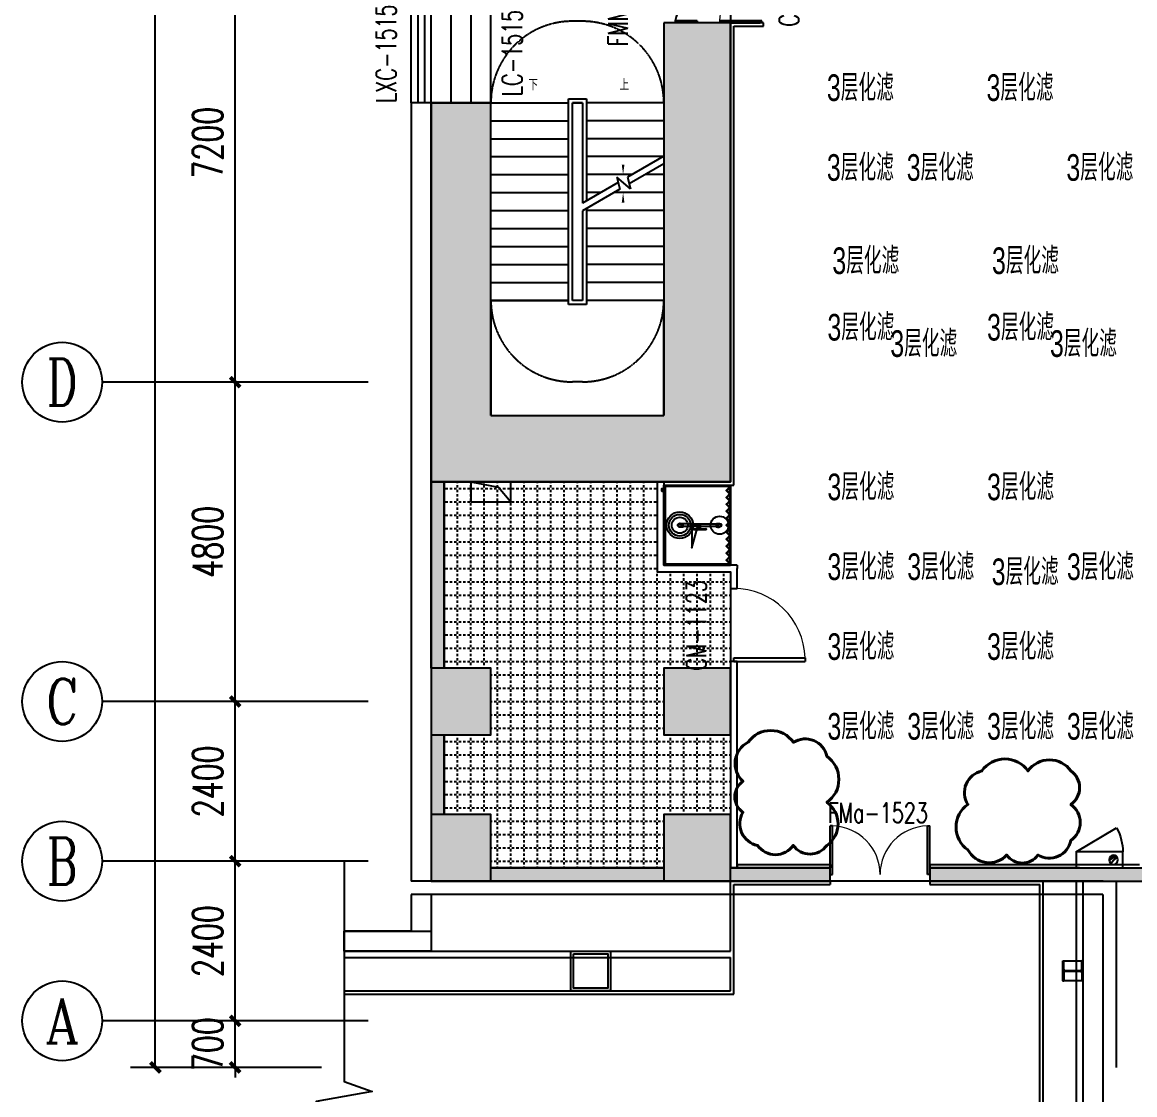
# Model space of a CAD drawing. Header units: millimetres. Extents: x -8492 to 79556, y -19137 to 79219.
# Drawn here: x -6544 to 10179, y -3511 to 12610 of the extents above; entities that cross this region are included whole.
import ezdxf
from ezdxf.enums import TextEntityAlignment as Align

# ---------------------------------------------------------------- set-up
doc = ezdxf.new("R2010")
doc.units = ezdxf.units.MM
doc.header["$LTSCALE"] = 10
doc.header["$MEASUREMENT"] = 0
doc.linetypes.add('F3建筑平面图.优秀版$0$X01A-L0300$0$DASH', pattern=[0.35, 0.25, -0.1])
doc.linetypes.add('F3建筑平面图.优秀版$0$X01A-L0300$0$X1AA-L3000$0$DASH', pattern=[0.35, 0.25, -0.1])
for name, color, linetype in [('F3建筑平面图.优秀版$0$AXIS_TEXT', 8, 'Continuous'), ('F3建筑平面图.优秀版$0$PUB_HATCH', 8, 'Continuous'), ('F3建筑平面图.优秀版$0$X01A-L0300$0$A-Trench', 8, 'Continuous'), ('F3建筑平面图.优秀版$0$X01A-L0300$0$A-WALL-3（out）', 8, 'Continuous'), ('F3建筑平面图.优秀版$0$X01A-L0300$0$A-WALL-8', 8, 'Continuous'), ('F3建筑平面图.优秀版$0$X01A-L0300$0$AXIS', 8, 'Continuous'), ('F3建筑平面图.优秀版$0$X01A-L0300$0$AXIS_TEXT', 8, 'Continuous'), ('F3建筑平面图.优秀版$0$X01A-L0300$0$COLU', 8, 'Continuous'), ('F3建筑平面图.优秀版$0$X01A-L0300$0$COLUMN', 8, 'Continuous'), ('F3建筑平面图.优秀版$0$X01A-L0300$0$DIM_SYMB', 8, 'Continuous'), ('F3建筑平面图.优秀版$0$X01A-L0300$0$DOOR_FIRE', 8, 'Continuous'), ('F3建筑平面图.优秀版$0$X01A-L0300$0$DOOR_FIRE_TEXT', 8, 'Continuous'), ('F3建筑平面图.优秀版$0$X01A-L0300$0$Emergency Eye-washer', 8, 'Continuous'), ('F3建筑平面图.优秀版$0$X01A-L0300$0$GROUND', 8, 'Continuous'), ('F3建筑平面图.优秀版$0$X01A-L0300$0$PUB_HATCH', 8, 'Continuous'), ('F3建筑平面图.优秀版$0$X01A-L0300$0$STAIR', 8, 'Continuous'), ('F3建筑平面图.优秀版$0$X01A-L0300$0$STXT_XG_THIN', 8, 'Continuous'), ('F3建筑平面图.优秀版$0$X01A-L0300$0$W-板洞', 8, 'Continuous'), ('F3建筑平面图.优秀版$0$X01A-L0300$0$W_FH_HYDRANT', 8, 'Continuous'), ('F3建筑平面图.优秀版$0$X01A-L0300$0$WALL', 8, 'Continuous'), ('F3建筑平面图.优秀版$0$X01A-L0300$0$X1AA-L1000$0$DIM_SYMB', 8, 'Continuous'), ('F3建筑平面图.优秀版$0$X01A-L0300$0$X1AA-L1000$0$PUB_TEXT', 8, 'Continuous'), ('F3建筑平面图.优秀版$0$X01A-L0300$0$X1AA-L1000$0$STAIR', 8, 'Continuous'), ('F3建筑平面图.优秀版$0$X01A-L0300$0$X1AA-L2000$0$WINDOW', 8, 'Continuous'), ('F3建筑平面图.优秀版$0$X01A-L0300$0$X1AA-L2000$0$WINDOW_TEXT', 8, 'Continuous'), ('F3建筑平面图.优秀版$0$X01A-L0300$0$X1AA-L3000$0$a-wall-4', 8, 'Continuous'), ('F3建筑平面图.优秀版$0$X01A-L0300$0$X1AA-L3000$0$A-格栅板', 8, 'Continuous'), ('F3建筑平面图.优秀版$0$X01A-L0300$0$X1AA-L3000$0$WINDOW', 8, 'Continuous'), ('F3建筑平面图.优秀版$0$X01A-L0300$0$X1AA-L3000$0$WINDOW_TEXT', 8, 'Continuous'), ('F3建筑平面图.优秀版$0$X01A-L0300$0$水-设备-消火栓', 8, 'Continuous')]:
    doc.layers.add(name, color=color, linetype=linetype)
doc.layers.add('F3建筑平面图.优秀版$0$MF-Check_20240425', color=8, linetype='Continuous', lineweight=40)
doc.styles.add('F3建筑平面图.优秀版$0$COMPLEX', font='COMPLEX')
doc.styles.add('F3建筑平面图.优秀版$0$X01A-L0300$0$_TCH_AXIS', font='COMPLEX', dxfattribs={"bigfont": 'GBCBIG'})
doc.styles.add('F3建筑平面图.优秀版$0$X01A-L0300$0$_TCH_DIM_T3', font='SIMPLEX', dxfattribs={"width": 0.705882, "bigfont": 'GBCBIG'})
doc.styles.add('F3建筑平面图.优秀版$0$X01A-L0300$0$_TCH_WINDOW', font='SIMPLEX', dxfattribs={"height": 3.5, "bigfont": 'GBCBIG'})
doc.styles.add('F3建筑平面图.优秀版$0$X01A-L0300$0$X1AA-L1000$0$_TCH_DIM', font='SIMPLEX', dxfattribs={"bigfont": 'GBCBIG'})
doc.styles.add('F3建筑平面图.优秀版$0$X01A-L0300$0$X1AA-L2000$0$_TCH_WINDOW', font='SIMPLEX', dxfattribs={"height": 3.5, "bigfont": 'GBCBIG'})
doc.styles.add('F3建筑平面图.优秀版$0$X01A-L0300$0$X1AA-L3000$0$_TCH_WINDOW', font='SIMPLEX', dxfattribs={"height": 3.5, "bigfont": 'GBCBIG'})
doc.styles.add('HC_INT', font='HC_HZ.shx', dxfattribs={"width": 0.7, "bigfont": 'HC_TXT.SHX'})
doc.dimstyles.new('F3建筑平面图.优秀版$0$X01A-L0300$0$_TCH_ARCH&&150', dxfattribs={"dimtxt": 446.25, "dimasz": 150, "dimexe": 375, "dimexo": 450, "dimgap": 189.375, "dimtad": 1, "dimdec": 0, "dimzin": 0, "dimdsep": 46, "dimtxsty": 'F3建筑平面图.优秀版$0$X01A-L0300$0$_TCH_DIM_T3', "dimblk": 'F3建筑平面图.优秀版$0$X01A-L0300$0$_ArchTick', "dimcen": 0.09, "dimclrt": 7, "dimazin": 2, "dimtfac": 1, "dimtdec": 0, "dimtix": 1, "dimtmove": 2, "dimatfit": 3, "dimfxl": 1, "dimtolj": 1, "dimtzin": 0, "dimarcsym": 0})

# ---------------------------------------------------------------- blocks, each defined once
blk = doc.blocks.new('F3建筑平面图.优秀版$0$X01A-L0300$0$XF1L10-PP-IW-PIP-LK$0$shower room')
for p, q in [((230, 590), (-760, 590)), ((-754, 467), (-702, 519)), ((-754, 362), (-702, 414)), ((-754, 257), (-702, 310)), ((-754, 153), (-702, 205)), ((-754, 48), (-702, 100)), ((-566, 27), (-593, 27)), ((-396, 62), (-395, 63)), ((-394, 63), (-395, 63)), ((-209, 63), (-394, 63)), ((-394, 55), (-393, 55)), ((-394, 55), (-394, 55)), ((-209, 55), (-394, 55)), ((-302, 55), (-302, 63)), ((-210, 63), (-209, 63)), ((-210, 56), (-210, 56)), ((-209, 63), (-209, 63)), ((-209, 55), (-209, 55)), ((-207, 63), (-208, 63)), ((-207, 56), (-208, 55)), ((-207, 63), (-207, 62)), ((-206, 62), (-207, 62)), ((-206, 57), (-207, 56)), ((-207, 56), (-207, 56)), ((-161, 19), (-44, 19)), ((-32, -27), (-32, 27)), ((-754, -57), (-702, -4)), ((-754, -161), (-702, -109)), ((-566, -27), (-593, -27)), ((-754, -266), (-702, -214)), ((-754, -371), (-702, -318)), ((-754, -475), (-702, -423)), ((-754, -580), (-702, -528)), ((220, -510), (240, -510)), ((240, -550), (220, -550)), ((270, -514), (224, -514)), ((224, -546), (270, -546))]:
    blk.add_line(p, q)
at = {"flags": 128}
blk.add_lwpolyline([(240, -600), (-760, -600), (-760, 600), (240, 600)], close=True, dxfattribs=at)
for points in [[(-760, -590), (230, -590), (230, 590)], [(-702, 527), (-702, 527), (-758, 471), (-754, 467)], [(-754, 571), (-702, 519), (-697, 523), (-754, 580), (-754, 580)], [(220, -580), (220, 580), (-750, 580), (-750, -580), (220, -580)], [(-702, 423), (-702, 423), (-758, 366), (-754, 362)], [(-754, 467), (-702, 414), (-697, 418), (-754, 475), (-754, 475)], [(-754, 362), (-702, 310), (-697, 314), (-754, 370), (-754, 370)], [(-182, 341), (-182, 341), (-275, 0), (-275, 0)], [(-182, 0), (-182, 341), (-182, 341)], [(-702, 318), (-702, 318), (-758, 261), (-754, 257)], [(-702, 213), (-702, 213), (-758, 157), (-754, 153)], [(-754, 257), (-702, 205), (-697, 209), (-754, 266), (-754, 266)], [(-702, 109), (-702, 109), (-758, 52), (-754, 48)], [(-754, 153), (-702, 100), (-697, 104), (-754, 161), (-754, 161)], [(-754, 48), (-702, -4), (-697, 0), (-754, 56), (-754, 56)], [(-702, 4), (-702, 4), (-754, -48)], [(-396, 62), (-396, 62), (-397, 60)], [(-396, 56), (-396, 57), (-397, 58), (-397, 59), (-397, 60)], [(-393, 55), (-394, 55), (-394, 55), (-395, 56), (-395, 56), (-395, 57), (-396, 57), (-396, 58), (-396, 59), (-396, 59), (-396, 60), (-396, 61), (-395, 62), (-395, 62), (-395, 62), (-395, 63), (-394, 63)], [(-396, 56), (-395, 56), (-394, 55)], [(-394, 63), (-393, 63), (-393, 63), (-393, 63), (-393, 63), (-393, 63), (-393, 63), (-392, 62), (-392, 60), (-392, 60), (-392, 59), (-392, 59), (-392, 57), (-392, 56), (-393, 56), (-393, 55), (-393, 55), (-393, 55), (-393, 55)], [(-384, 60), (-384, 59), (-384, 59), (-384, 58), (-384, 57), (-384, 56), (-384, 56), (-385, 56), (-385, 55), (-385, 55), (-385, 55), (-386, 55), (-386, 55), (-386, 55), (-387, 56), (-387, 56), (-387, 57), (-388, 57), (-388, 58), (-388, 59), (-388, 59), (-388, 60), (-388, 61), (-387, 62), (-387, 62), (-387, 62), (-387, 63), (-386, 63), (-386, 63), (-385, 63), (-385, 63), (-385, 63), (-385, 63), (-385, 63), (-384, 62), (-384, 62), (-384, 60)], [(-275, 0), (-275, 0), (-182, 0), (-182, 0)], [(-207, 58), (-207, 57), (-208, 57), (-208, 56), (-208, 56), (-209, 55), (-210, 55), (-211, 55), (-211, 55), (-212, 55), (-212, 55), (-213, 56), (-213, 56), (-213, 56), (-214, 57), (-215, 58), (-215, 59), (-215, 59), (-215, 60), (-214, 62), (-213, 62), (-213, 63), (-213, 63), (-212, 63), (-212, 63), (-211, 63), (-210, 63), (-210, 63), (-209, 63), (-208, 62), (-208, 62), (-208, 62), (-207, 61), (-207, 60), (-207, 59), (-207, 59), (-207, 58)], [(-215, 58), (-215, 59), (-215, 59), (-215, 60), (-215, 61), (-214, 62), (-214, 62), (-214, 62), (-214, 63), (-213, 63), (-212, 63), (-212, 63), (-212, 63), (-212, 63), (-211, 63), (-211, 62), (-211, 60), (-211, 60), (-211, 59), (-211, 59), (-211, 57), (-211, 56), (-212, 56), (-212, 55), (-212, 55), (-212, 55), (-213, 55), (-213, 55), (-214, 56), (-214, 56), (-214, 57), (-214, 57), (-215, 58)], [(-210, 57), (-210, 59), (-210, 57), (-210, 59), (-210, 60), (-210, 62), (-210, 62), (-210, 63)], [(-210, 63), (-210, 63), (-210, 63)], [(-210, 57), (-210, 56), (-210, 56)], [(-210, 56), (-210, 55), (-209, 55)], [(-209, 63), (-209, 63), (-208, 63)], [(-209, 55), (-209, 55), (-208, 55)], [(-206, 62), (-206, 60), (-205, 59)], [(-206, 57), (-206, 58), (-205, 59)], [(-758, -52), (-702, -109), (-697, -105), (-754, -48), (-758, -52)], [(-758, -157), (-702, -214), (-697, -209), (-754, -153), (-758, -157)], [(-702, -101), (-702, -101), (-754, -153)], [(-161, -19), (-161, -19), (-44, -19), (-44, -19)], [(-702, -205), (-702, -205), (-758, -262), (-754, -266)], [(-754, -266), (-702, -318), (-697, -314), (-754, -258), (-754, -258)], [(-702, -310), (-702, -310), (-754, -362)], [(-758, -366), (-702, -423), (-697, -419), (-754, -362), (-758, -366)], [(-758, -471), (-702, -528), (-697, -523), (-754, -467), (-758, -471)], [(-702, -415), (-702, -415), (-754, -467)], [(-702, -519), (-702, -519), (-758, -576), (-754, -580)], [(-246, -600), (-246, -597), (-245, -597), (-241, -597), (-236, -597), (-230, -597), (-224, -597), (-219, -597), (-215, -597), (-214, -597), (-214, -600)], [(224, -514), (224, -515), (224, -519), (224, -524), (224, -530), (224, -536), (224, -541), (224, -545), (224, -546)], [(240, -510), (270, -510), (270, -512), (270, -516), (270, -522), (270, -530), (270, -538), (270, -544), (270, -548), (270, -550), (240, -550)]]:
    blk.add_lwpolyline(points, dxfattribs=at)
for points in [[(-554, -27), (-566, -27), (-566, 27), (-554, 27)], [(-243, -19), (-554, -19), (-554, 19), (-243, 19)], [(-297, 0), (-306, 0), (-306, 59), (-297, 59)], [(-161, -21), (-243, -21), (-243, 21), (-161, 21)]]:
    blk.add_lwpolyline(points, close=True)
blk.add_lwpolyline([(-13, -27), (-44, -27), (-44, 27), (-14, 27)])
for centre, radius in [((0, 0), 200), ((-598, 0), 136), ((-598, 0), 27.4), ((-598, 0), 26), ((-598, 0), 23.5), ((-598, 0), 18.5), ((-302, 59), 4.14), ((0, 0), 163), ((0, 0), 120), ((0, 0), 30), ((0, 0), 27), ((0, 0), 25.5), ((0, 0), 23), ((0, 0), 18.5)]:
    blk.add_circle(centre, radius)
blk = doc.blocks.new('F3建筑平面图.优秀版$0$X01A-L0300$0$A$C1ad6b742')
at = {"layer": 'F3建筑平面图.优秀版$0$X01A-L0300$0$Emergency Eye-washer', "rotation": 180}
blk.add_blockref('F3建筑平面图.优秀版$0$X01A-L0300$0$XF1L10-PP-IW-PIP-LK$0$shower room', (3340, -63950), dxfattribs=at)
blk = doc.blocks.new('F3建筑平面图.优秀版$0$X01A-L0300$0$FIRELIB$SYSLIB$00000008')
at = {"layer": 'F3建筑平面图.优秀版$0$X01A-L0300$0$W_FH_HYDRANT'}
h = blk.add_hatch(color=256, dxfattribs=at)
edge = h.paths.add_edge_path()
edge.add_ellipse((0.486, 0.5), major_axis=(0, -0.286), ratio=0.333333, start_angle=40.3112, end_angle=220.3112, ccw=False)
edge.add_line((0.547, 0.282), (0.424, 0.718))
at = {"layer": 'F3建筑平面图.优秀版$0$X01A-L0300$0$W_FH_HYDRANT', "linetype": 'Continuous'}
blk.add_line((1.286, 1), (0.42, 2.5), dxfattribs=at)
at = {"layer": 'F3建筑平面图.优秀版$0$X01A-L0300$0$W_FH_HYDRANT'}
blk.add_line((0.547, 0.282), (0.424, 0.718), dxfattribs=at)
at = {"layer": 'F3建筑平面图.优秀版$0$X01A-L0300$0$W_FH_HYDRANT', "linetype": 'Continuous'}
blk.add_lwpolyline([(0.286, 1), (1.286, 1), (1.286, 0), (0.286, 0)], close=True, dxfattribs=at)
blk.add_arc((8.623, 1.011), 8.337, 169.7141, 180.0781, dxfattribs=at)
at = {"layer": 'F3建筑平面图.优秀版$0$X01A-L0300$0$W_FH_HYDRANT'}
blk.add_ellipse((0.486, 0.5), major_axis=(0, 0.286), ratio=0.333333, dxfattribs=at)
blk = doc.blocks.new('F3建筑平面图.优秀版$0$X01A-L0300$0$X1AA-L3000$0$$DorLib2D$00000002')
for p, q in [((-0.5, 0), (-0.5, 0.4875)), ((-0.475, 0.4875), (-0.5, 0.4875)), ((-0.475, 0), (-0.475, 0.4875)), ((0.475, 0), (0.475, 0.4875)), ((0.475, 0.4875), (0.5, 0.4875)), ((0.5, 0), (0.5, 0.4875)), ((-0.5, 0), (-0.475, 0)), ((0.5, 0), (0.475, 0))]:
    blk.add_line(p, q)
at = {"lineweight": 13}
for centre, start, end in [((-0.4875, 0), 0, 88.53072), ((0.4875, 0), 91.46928, 180)]:
    blk.add_arc(centre, 0.4875, start, end, dxfattribs=at)
blk = doc.blocks.new('F3建筑平面图.优秀版$0$X01A-L0300$0$X1AA-L2000$0$$WINLIB2D$00000001')
at = {"color": 0}
for points in [[(-0.5, 0.5), (-0.5, -0.5)], [(-0.5, 0.5), (0.5, 0.5)], [(0.5, -0.5), (0.5, 0.5)], [(0.5, 0.167), (-0.5, 0.167)], [(0.5, -0.167), (-0.5, -0.167)], [(-0.5, -0.5), (0.5, -0.5)]]:
    blk.add_lwpolyline(points, dxfattribs=at)
blk = doc.blocks.new('F3建筑平面图.优秀版$0$_FZH')
blk.add_lwpolyline([(-0.5, -0.5), (0.5, -0.5), (0.5, 0.5), (-0.5, 0.5)], close=True)
at = {"layer": 'F3建筑平面图.优秀版$0$PUB_HATCH'}
blk.add_solid([(-0.5, -0.5), (0.5, -0.5), (-0.5, 0.5), (0.5, 0.5)], dxfattribs=at)
blk = doc.blocks.new('F3建筑平面图.优秀版$0$X01A-L0300$0$_ArchTick')
at = {"color": 0, "linetype": 'ByBlock', "const_width": 0.4}
blk.add_lwpolyline([(-0.5, -0.5), (0.5, 0.5)], dxfattribs=at)
blk = doc.blocks.new('*D189')
at = {"layer": 'F3建筑平面图.优秀版$0$X01A-L0300$0$AXIS', "color": 0, "lineweight": -2, "transparency": 16777216}
for p, q in [((-3344, -2400), (-3344, -2250)), ((-2044, -2400), (-3719, -2400)), ((-3344, -3100), (-3344, -2400)), ((-2044, -3100), (-3719, -3100)), ((-3344, -3100), (-3344, -3250))]:
    blk.add_line(p, q, dxfattribs=at)
at = {"layer": 'F3建筑平面图.优秀版$0$X01A-L0300$0$AXIS', "color": 0, "lineweight": -2, "transparency": 16777216, "xscale": 150, "yscale": 150, "zscale": 150}
for p, rotation in [((-3344, -2400), 270), ((-3344, -3100), 90)]:
    blk.add_blockref('F3建筑平面图.优秀版$0$X01A-L0300$0$_ArchTick', p, dxfattribs=dict(at, rotation=rotation))
at = {"layer": 'F3建筑平面图.优秀版$0$X01A-L0300$0$AXIS', "color": 7, "transparency": 16777216, "insert": (-3757, -2750), "char_height": 446.2, "attachment_point": 5, "rotation": 90, "style": 'F3建筑平面图.优秀版$0$X01A-L0300$0$_TCH_DIM_T3'}
blk.add_mtext('\\A1;700', dxfattribs=at)
blk = doc.blocks.new('*D190')
at = {"layer": 'F3建筑平面图.优秀版$0$X01A-L0300$0$AXIS', "color": 0, "lineweight": -2, "transparency": 16777216}
for p, q in [((-2044, 0), (-3719, 0)), ((-3344, -2400), (-3344, 0)), ((-2044, -2400), (-3719, -2400))]:
    blk.add_line(p, q, dxfattribs=at)
at = {"layer": 'F3建筑平面图.优秀版$0$X01A-L0300$0$AXIS', "color": 0, "lineweight": -2, "transparency": 16777216, "xscale": 150, "yscale": 150, "zscale": 150}
for p, rotation in [((-3344, 0), 90), ((-3344, -2400), 270)]:
    blk.add_blockref('F3建筑平面图.优秀版$0$X01A-L0300$0$_ArchTick', p, dxfattribs=dict(at, rotation=rotation))
at = {"layer": 'F3建筑平面图.优秀版$0$X01A-L0300$0$AXIS', "color": 7, "transparency": 16777216, "insert": (-3757, -1200), "char_height": 446.2, "attachment_point": 5, "rotation": 90, "style": 'F3建筑平面图.优秀版$0$X01A-L0300$0$_TCH_DIM_T3'}
blk.add_mtext('\\A1;2400', dxfattribs=at)
blk = doc.blocks.new('*D191')
at = {"layer": 'F3建筑平面图.优秀版$0$X01A-L0300$0$AXIS', "color": 0, "lineweight": -2, "transparency": 16777216}
for p, q in [((-2044, 2400), (-3719, 2400)), ((-3344, 0), (-3344, 2400)), ((-2044, 0), (-3719, 0))]:
    blk.add_line(p, q, dxfattribs=at)
at = {"layer": 'F3建筑平面图.优秀版$0$X01A-L0300$0$AXIS', "color": 0, "lineweight": -2, "transparency": 16777216, "xscale": 150, "yscale": 150, "zscale": 150}
for p, rotation in [((-3344, 2400), 90), ((-3344, 0), 270)]:
    blk.add_blockref('F3建筑平面图.优秀版$0$X01A-L0300$0$_ArchTick', p, dxfattribs=dict(at, rotation=rotation))
at = {"layer": 'F3建筑平面图.优秀版$0$X01A-L0300$0$AXIS', "color": 7, "transparency": 16777216, "insert": (-3757, 1200), "char_height": 446.2, "attachment_point": 5, "rotation": 90, "style": 'F3建筑平面图.优秀版$0$X01A-L0300$0$_TCH_DIM_T3'}
blk.add_mtext('\\A1;2400', dxfattribs=at)
blk = doc.blocks.new('*D192')
at = {"layer": 'F3建筑平面图.优秀版$0$X01A-L0300$0$AXIS', "color": 0, "lineweight": -2, "transparency": 16777216}
for p, q in [((-2044, 7200), (-3719, 7200)), ((-3344, 2400), (-3344, 7200)), ((-2044, 2400), (-3719, 2400))]:
    blk.add_line(p, q, dxfattribs=at)
at = {"layer": 'F3建筑平面图.优秀版$0$X01A-L0300$0$AXIS', "color": 0, "lineweight": -2, "transparency": 16777216, "xscale": 150, "yscale": 150, "zscale": 150}
for p, rotation in [((-3344, 7200), 90), ((-3344, 2400), 270)]:
    blk.add_blockref('F3建筑平面图.优秀版$0$X01A-L0300$0$_ArchTick', p, dxfattribs=dict(at, rotation=rotation))
at = {"layer": 'F3建筑平面图.优秀版$0$X01A-L0300$0$AXIS', "color": 7, "transparency": 16777216, "insert": (-3757, 4800), "char_height": 446.2, "attachment_point": 5, "rotation": 90, "style": 'F3建筑平面图.优秀版$0$X01A-L0300$0$_TCH_DIM_T3'}
blk.add_mtext('\\A1;4800', dxfattribs=at)
blk = doc.blocks.new('*D193')
at = {"layer": 'F3建筑平面图.优秀版$0$X01A-L0300$0$AXIS', "color": 0, "lineweight": -2, "transparency": 16777216}
for p, q in [((-2044, 14400), (-3719, 14400)), ((-3344, 7200), (-3344, 14400)), ((-2044, 7200), (-3719, 7200))]:
    blk.add_line(p, q, dxfattribs=at)
at = {"layer": 'F3建筑平面图.优秀版$0$X01A-L0300$0$AXIS', "color": 0, "lineweight": -2, "transparency": 16777216, "xscale": 150, "yscale": 150, "zscale": 150}
for p, rotation in [((-3344, 14400), 90), ((-3344, 7200), 270)]:
    blk.add_blockref('F3建筑平面图.优秀版$0$X01A-L0300$0$_ArchTick', p, dxfattribs=dict(at, rotation=rotation))
at = {"layer": 'F3建筑平面图.优秀版$0$X01A-L0300$0$AXIS', "color": 7, "transparency": 16777216, "insert": (-3757, 10800), "char_height": 446.2, "attachment_point": 5, "rotation": 90, "style": 'F3建筑平面图.优秀版$0$X01A-L0300$0$_TCH_DIM_T3'}
blk.add_mtext('\\A1;7200', dxfattribs=at)
blk = doc.blocks.new('*D202')
at = {"layer": 'F3建筑平面图.优秀版$0$X01A-L0300$0$AXIS', "color": 0, "lineweight": -2, "transparency": 16777216}
for p, q in [((-2044, 69900), (-4919, 69900)), ((-4544, -3100), (-4544, 69900)), ((-2044, -3100), (-4919, -3100))]:
    blk.add_line(p, q, dxfattribs=at)
at = {"layer": 'F3建筑平面图.优秀版$0$X01A-L0300$0$AXIS', "color": 0, "lineweight": -2, "transparency": 16777216, "xscale": 150, "yscale": 150, "zscale": 150}
for p, rotation in [((-4544, 69900), 90), ((-4544, -3100), 270)]:
    blk.add_blockref('F3建筑平面图.优秀版$0$X01A-L0300$0$_ArchTick', p, dxfattribs=dict(at, rotation=rotation))
at = {"layer": 'F3建筑平面图.优秀版$0$X01A-L0300$0$AXIS', "color": 7, "transparency": 16777216, "insert": (-4957, 33400), "char_height": 446.2, "attachment_point": 5, "rotation": 90, "style": 'F3建筑平面图.优秀版$0$X01A-L0300$0$_TCH_DIM_T3'}
blk.add_mtext('\\A1;73000', dxfattribs=at)
blk = doc.blocks.new('F3建筑平面图.优秀版$0$_AXISO')
blk.add_circle((0, 0), 0.5)
at = {"layer": 'F3建筑平面图.优秀版$0$AXIS_TEXT', "style": 'F3建筑平面图.优秀版$0$COMPLEX', "width": 1.041667}
blk.add_attdef('A', text='', height=0.56, dxfattribs=at).set_placement((-0.25, -0.28), (0.25, -0.28), align=Align.FIT)
blk = doc.blocks.new('F3建筑平面图.优秀版$0$X01A-L0300$0$$DorLib2D$00000225')
at = {"color": 0}
for p, q in [((0.475, -0.001), (0.475, 0.752)), ((0.475, 0.752), (0.5, 0.752)), ((0.5, -0.001), (0.5, 0.752)), ((-0.5, 0), (-0.5, 0.252)), ((-0.475, 0.252), (-0.5, 0.252)), ((-0.475, 0), (-0.475, 0.252)), ((-0.475, 0), (-0.5, 0)), ((0.475, -0.001), (0.5, -0.001))]:
    blk.add_line(p, q, dxfattribs=at)
for centre, radius, start, end in [((0.505, -0.002), 0.755, 92.2493, 179.7238), ((-0.501, 0.003), 0.251, 359.7899, 84.0974)]:
    blk.add_arc(centre, radius, start, end, dxfattribs=at)
blk = doc.blocks.new('F3建筑平面图.优秀版$0$X01A-L0300$0$X1AA-L3000$0$$DorLib2D$00000001')
for p, q in [((0.45, 0.975), (0.5, 0.975)), ((0.45, 0), (0.45, 0.975)), ((0.5, 0), (0.5, 0.975)), ((0.5, 0), (0.45, 0))]:
    blk.add_line(p, q)
at = {"lineweight": 13}
blk.add_arc((0.475, 0), 0.975, 91.4693, 180, dxfattribs=at)
blk = doc.blocks.new('F3建筑平面图.优秀版')
at = {"layer": 'F3建筑平面图.优秀版$0$X01A-L0300$0$PUB_HATCH'}
for points in [[(4100, 5700), (4100, 12600), (3100, 12600), (3100, 6700)], [(500, 6700), (500, 11400), (-400, 11400), (-400, 5700)], [(500, 6700), (-400, 5700), (4100, 5700), (3100, 6700)], [(-400, 2900), (-200, 2900), (-200, 5700), (-400, 5700)], [(-200, 1900), (-400, 1900), (-400, 700), (-200, 700)], [(3100, -300), (3100, -100), (500, -100), (500, -300)], [(4100, -99.999), (4100, -299.999), (5600, -300), (5600, -100)], [(9350, -100), (7100, -100), (7100, -300), (9350, -300)], [(10300, -300), (10300, -100), (9350, -100), (9350, -300)]]:
    blk.add_hatch(color=256, dxfattribs=at).paths.add_polyline_path(points)
at = {"layer": 'F3建筑平面图.优秀版$0$X01A-L0300$0$X1AA-L3000$0$A-格栅板'}
h = blk.add_hatch(dxfattribs=at)
h.set_pattern_fill('虚线方格', color=256, scale=200)
h.set_pattern_definition([(360, (16, -6e-08), (5e-14, 200), [36, -30, 36, -30, 36, -32]), (90, (200, 16), (-200, 6e-14), [36, -30, 36, -30, 36, -32])])
h.paths.add_polyline_path([(-200, 5700), (3000.014, 5700), (3000.014, 4350), (4100.014, 4350), (4100, 2900), (3100, 2900), (3100, 1900), (4100, 1900), (4100, 700), (3100, 700), (3100, -100), (500, -100), (500, 700), (-200, 700), (-200, 1900), (500, 1900), (500, 2900), (-200, 2900)])
at = {"layer": 'F3建筑平面图.优秀版$0$MF-Check_20240425'}
for points in [[(5550.563, 238.1, 0.52056705), (5550.563, 882.961, 0.52056705), (5550.563, 1576.183, 0.52056705), (5047.974, 1786.671, 0.52056705), (4365.409, 1786.671, 0.52056705), (4288.402, 1201.132, 0.52056705), (4288.402, 733.791, 0.52056705), (4507.92, 238.1, 0.52056705), (5046.269, 238.1, 0.52056705)], [(9218.645, 1356.037, 0.52056705), (8573.783, 1356.037, 0.52056705), (7880.562, 1356.037, 0.52056705), (7670.074, 853.447, 0.52056705), (7670.074, 170.883, 0.52056705), (8255.613, 93.876, 0.52056705), (8722.954, 93.876, 0.52056705), (9218.645, 313.394, 0.52056705), (9218.645, 851.743, 0.52056705)]]:
    blk.add_lwpolyline(points, format="xyb", close=True, dxfattribs=at)
at = {"layer": 'F3建筑平面图.优秀版$0$X01A-L0300$0$A-Trench'}
blk.add_lwpolyline([(-200, 5700), (3000.014, 5700), (3000.014, 4350), (4100.014, 4350), (4100, 2900), (3100, 2900), (3100, 1900), (4100, 1900), (4100, 700), (3100, 700), (3100, -100), (500, -100), (500, 700), (-200, 700), (-200, 1900), (500, 1900), (500, 2900), (-200, 2900)], close=True, dxfattribs=at)
blk.add_lwpolyline([(-1706.695, -1050), (-400, -1050)], dxfattribs=at)
at = {"layer": 'F3建筑平面图.优秀版$0$X01A-L0300$0$A-WALL-3（out）'}
for p, q in [((-400, 11400), (-700, 11400)), ((-700, 11400), (-700, 2400)), ((-400, 2900), (-400, 11400)), ((-700, 2400), (-700, 200)), ((-400, 1900), (-400, 700)), ((-700, 200), (-700, -300)), ((-400, -300), (-700, -300)), ((9900, -300), (9900, -3100)), ((-700, -500), (-700, -1050)), ((-400, -500), (-700, -500)), ((-400, -500), (-400, -1350)), ((9400, -500), (9400, -6350)), ((9700, -500), (9400, -500)), ((9700, -500), (9700, -6650)), ((-700, -1050), (-1706.695, -1050)), ((-1706.695, -1350), (-1706.695, -1050)), ((-400, -1350), (-1706.695, -1350))]:
    blk.add_line(p, q, dxfattribs=at)
at = {"layer": 'F3建筑平面图.优秀版$0$X01A-L0300$0$A-WALL-8'}
for p, q in [((3000.014, 5700), (3000.014, 4350)), ((3100.014, 5700), (3000.014, 5700)), ((3100.014, 5700), (3100.014, 4450)), ((3000.014, 4350), (4100.014, 4350)), ((3100.014, 4450), (4100.014, 4450)), ((4100.014, 4450), (4100.014, 4450)), ((4200.014, 4450), (4100.014, 4450)), ((4100.014, 4350), (4100.014, 4100)), ((4200.014, 4450), (4200.014, 4400)), ((4200.014, 4100), (4200.014, 4400)), ((4100.014, 4100), (4200.014, 4100)), ((4200.014, 3000), (4100.014, 3000)), ((4100.014, 3000), (4100.014, -99.999)), ((4200.014, -99.999), (4200.014, 3000)), ((4100.014, -99.999), (4200.014, -99.999)), ((9300, -300), (9300, -6250.004)), ((9400, -300), (9400, -6350.004)), ((-1706.695, -1349.999), (4100, -1350.002)), ((-1706.695, -1349.999), (-1706.695, -1449.999)), ((-1706.695, -1449.999), (4100, -1450.002))]:
    blk.add_line(p, q, dxfattribs=at)
at = {"layer": 'F3建筑平面图.优秀版$0$X01A-L0300$0$AXIS'}
for p, q in [((-1344.24, 7200), (-5344.24, 7200)), ((-1344.24, 2400), (-5344.24, 2400)), ((-1344.24, 0), (-5344.24, 0)), ((-1344.24, -2400), (-5344.24, -2400))]:
    blk.add_line(p, q, dxfattribs=at)
at = {"layer": 'F3建筑平面图.优秀版$0$X01A-L0300$0$COLU', "color": 6}
for points in [[(1700, -1350.003), (2300, -1350.003), (2300, -1950.003), (1700, -1950.003)], [(1740, -1390.003), (2260, -1390.003), (2260, -1910.003), (1740, -1910.003)], [(9100, -1499.449), (9400, -1499.449), (9400, -1799.449), (9100, -1799.449)]]:
    blk.add_lwpolyline(points, close=True, dxfattribs=at)
at = {"layer": 'F3建筑平面图.优秀版$0$X01A-L0300$0$DIM_SYMB'}
blk.add_lwpolyline([(-1706.695, 0), (-1706.695, -3311.061), (-1286.695, -3463.929), (-2126.695, -3612.043), (-1706.695, -3761.061), (-1706.696, -7072.123)], dxfattribs=at)
at = {"layer": 'F3建筑平面图.优秀版$0$X01A-L0300$0$GROUND'}
blk.add_lwpolyline([(-400, 14900), (4100, 14900), (4100, 5700), (-400, 5700)], close=True, dxfattribs=at)
at = {"layer": 'F3建筑平面图.优秀版$0$X01A-L0300$0$STAIR', "color": 9, "linetype": 'F3建筑平面图.优秀版$0$X01A-L0300$0$DASH'}
for points in [[(3100, 11400, 0.414213562), (1875, 12625), (1725, 12625, 0.414213562), (500, 11400)], [(3100, 8430, -0.414213562), (1875, 7205), (1725, 7205, -0.414213562), (500, 8430)]]:
    blk.add_lwpolyline(points, format="xyb", dxfattribs=at)
at = {"layer": 'F3建筑平面图.优秀版$0$X01A-L0300$0$STXT_XG_THIN'}
for p, q in [((9100, -1499.449), (9100, -1799.449)), ((9100, -1499.449), (9115, -1499.449)), ((9115, -1624.449), (9115, -1499.449)), ((9400, -1499.449), (9385, -1499.449)), ((9385, -1624.449), (9385, -1499.449)), ((9400, -1499.449), (9400, -1799.449)), ((9135, -1644.449), (9365, -1644.449)), ((9135, -1654.449), (9365, -1654.449)), ((9100, -1799.449), (9115, -1799.449)), ((9115, -1674.449), (9115, -1799.449)), ((9385, -1674.449), (9385, -1799.449)), ((9400, -1799.449), (9385, -1799.449))]:
    blk.add_line(p, q, dxfattribs=at)
for centre, start, end in [((9135, -1624.449), 180, 270), ((9135, -1674.449), 90, 180), ((9365, -1624.449), 270, 0), ((9365, -1674.449), 0, 90)]:
    blk.add_arc(centre, 20, start, end, dxfattribs=at)
at = {"layer": 'F3建筑平面图.优秀版$0$X01A-L0300$0$W-板洞'}
for p, q in [((200, 5700), (612.447, 5620.719)), ((612.447, 5620.719), (800, 5400))]:
    blk.add_line(p, q, dxfattribs=at)
blk.add_lwpolyline([(200, 5400), (800, 5400), (800, 5700), (200, 5700)], close=True, dxfattribs=at)
at = {"layer": 'F3建筑平面图.优秀版$0$X01A-L0300$0$WALL'}
for p, q in [((4100, 12600), (3100, 12600)), ((3100, 12600), (3100, 6700)), ((4100, 5700), (4100, 12600)), ((500, 11400), (-400, 11400)), ((-400, 11400), (-400, 5700)), ((500, 6700), (500, 11400)), ((500, 6700), (3100, 6700)), ((-400, 5700), (4100, 5700)), ((-400, 5700), (-400, 2900)), ((-200, 5700), (-400, 5700)), ((-200, 5700), (-200, 2900)), ((-400, 1900), (-400, 700)), ((-200, 1900), (-200, 700)), ((500, -100), (3100, -100)), ((5600, -100), (4100, -99.999)), ((5600, -300), (5600, -100)), ((9350, -100), (7100, -100)), ((7100, -100), (7100, -300)), ((9350, -100), (10300, -100)), ((500, -300), (3100, -300)), ((4100, -299.999), (5600, -300)), ((7100, -300), (9350, -300)), ((9350, -300), (10300, -300))]:
    blk.add_line(p, q, dxfattribs=at)
at = {"layer": 'F3建筑平面图.优秀版$0$X01A-L0300$0$X1AA-L1000$0$DIM_SYMB', "elevation": -2041.667}
for points in [[(1112.5, 11535, 0, 0, 0), (1112.5, 7565, 0, 0, 0), (2487.5, 7565, 0, 0, 0), (2487.5, 10050, 0, 40, 0), (2487.5, 9900, 0, 0, 0)], [(2487.5, 11535, 0, 0, 0), (2487.5, 10320, 0, 40, 0), (2487.5, 10470, 0, 0, 0)]]:
    blk.add_lwpolyline(points, format="xyseb", dxfattribs=at)
at = {"layer": 'F3建筑平面图.优秀版$0$X01A-L0300$0$X1AA-L1000$0$STAIR'}
for p, q in [((500, 8430), (500, 11400)), ((500, 11400), (1665, 11400)), ((1665, 11460), (1935, 11460)), ((1665, 8370), (1665, 11460)), ((1725, 8430), (1725, 11400)), ((1725, 11400), (1875, 11400)), ((1725, 8430), (1725, 11400)), ((1875, 11400), (1725, 11400)), ((1875, 11400), (1875, 9889.108)), ((1875, 11400), (1875, 9889.108)), ((1935, 11460), (1935, 9923.749)), ((3100, 11400), (1935, 11400)), ((3100, 11400), (3100, 10596.362)), ((500, 11130), (1665, 11130)), ((3100, 11130), (1935, 11130)), ((500, 10860), (1665, 10860)), ((3100, 10860), (1935, 10860)), ((500, 10590), (1665, 10590)), ((3088.981, 10590), (1935, 10590)), ((3100, 10596.362), (2551.904, 10279.919)), ((3100, 10480.892), (2578.699, 10179.919)), ((3100, 10480.892), (3100, 8430)), ((500, 10320), (1665, 10320)), ((2621.327, 10320), (1935, 10320)), ((2598.086, 10107.567), (2392.041, 10280.459)), ((2392.041, 10280.459), (2440.379, 10100.059)), ((2551.904, 10279.919), (2598.086, 10107.567)), ((3100, 10320), (2821.327, 10320)), ((500, 10050), (1665, 10050)), ((2413.584, 10200.059), (1875, 9889.108)), ((2440.379, 10100.059), (1875, 9773.638)), ((2153.673, 10050), (1935, 10050)), ((3100, 10050), (2353.673, 10050)), ((500, 9780), (1665, 9780)), ((1875, 9773.638), (1875, 8430)), ((1875, 9773.638), (1875, 8430)), ((1935, 9808.279), (1935, 8370)), ((3100, 9780), (1935, 9780)), ((500, 9510), (1665, 9510)), ((3100, 9510), (1935, 9510)), ((500, 9240), (1665, 9240)), ((3100, 9240), (1935, 9240)), ((500, 8970), (1665, 8970)), ((3100, 8970), (1935, 8970)), ((500, 8700), (1665, 8700)), ((3100, 8700), (1935, 8700)), ((500, 8430), (1665, 8430)), ((500, 8430), (500, 6700)), ((1665, 8430), (500, 8430)), ((1935, 8370), (1665, 8370)), ((1875, 8430), (1725, 8430)), ((1875, 8430), (1725, 8430)), ((3100, 8430), (1935, 8430)), ((3100, 8430), (1935, 8430)), ((3100, 6700), (3100, 8430)), ((500, 6700), (3100, 6700))]:
    blk.add_line(p, q, dxfattribs=at)
at = {"layer": 'F3建筑平面图.优秀版$0$X01A-L0300$0$X1AA-L3000$0$a-wall-4'}
for p, q in [((4100, 12600), (4550, 12600)), ((4100, 5700), (4100, 12600)), ((4150, 12550), (4600, 12550)), ((4150, 5650), (4150, 12550)), ((4600, 12600), (4550, 12600)), ((4600, 12550), (4600, 12600)), ((3100.014, 5700), (4100, 5700)), ((3100.014, 5700), (3100.014, 5650)), ((3100.014, 5650), (4150, 5650)), ((4200.014, -50), (5600, -50)), ((4200.014, -50), (4200.014, -100)), ((4200.014, -100), (5600, -100)), ((5600, -50), (5600, -100)), ((7100, -50), (10250, -50)), ((7100, -50), (7100, -100)), ((7100, -100), (10300, -100)), ((4100, -324.999), (4100, -299.999)), ((4100, -299.999), (4150, -299.999)), ((4100, -1350.002), (4100, -324.999)), ((4150, -299.999), (5600, -299.999)), ((4150, -299.999), (4150, -299.999)), ((5600, -299.999), (5600, -349.999)), ((7100, -300), (8600, -300)), ((7100, -300), (7100, -350)), ((8600, -300), (8600, -300)), ((8600, -300), (8650, -300)), ((8650, -300), (8650, -300)), ((8650, -300), (8800, -300)), ((8800, -5750), (8800, -300)), ((4150, -349.999), (5600, -349.999)), ((4150, -1400.002), (4150, -349.999)), ((7100, -350), (8625, -350)), ((8625, -350), (8750, -350)), ((8750, -5700), (8750, -350)), ((4100, -1950), (4100, -1450.002)), ((4150, -2000), (4150, -1400.002)), ((-1706.695, -1950), (4100, -1950)), ((-1706.695, -1950), (-1706.695, -2000)), ((-1706.695, -2000), (4150, -2000))]:
    blk.add_line(p, q, dxfattribs=at)
at = {"layer": 'F3建筑平面图.优秀版$0$X01A-L0300$0$X1AA-L3000$0$A-格栅板', "linetype": 'F3建筑平面图.优秀版$0$X01A-L0300$0$X1AA-L3000$0$DASH'}
for p, q in [((9702.67, -300), (-697.509, -300)), ((9700, -500), (-700, -500))]:
    blk.add_line(p, q, dxfattribs=at)
at = {"layer": 'F3建筑平面图.优秀版$0$X01A-L0300$0$AXIS'}
ref = blk.add_blockref('F3建筑平面图.优秀版$0$_AXISO', (-5944.24, 7200), dxfattribs=dict(at, xscale=1200, yscale=1200, zscale=1200))
ref.add_attrib('A', 'D', dxfattribs={"layer": 'F3建筑平面图.优秀版$0$X01A-L0300$0$AXIS_TEXT', "height": 698.922, "style": 'F3建筑平面图.优秀版$0$X01A-L0300$0$_TCH_AXIS', "width": 0.823529}).set_placement((-6177.214, 6850.539), (-5711.266, 6850.539), align=Align.FIT)
ref = blk.add_blockref('F3建筑平面图.优秀版$0$_AXISO', (-5944.24, 2400), dxfattribs=dict(at, xscale=1200, yscale=1200, zscale=1200))
ref.add_attrib('A', 'C', dxfattribs={"layer": 'F3建筑平面图.优秀版$0$X01A-L0300$0$AXIS_TEXT', "height": 683.536, "style": 'F3建筑平面图.优秀版$0$X01A-L0300$0$_TCH_AXIS'}).set_placement((-6188.36, 2058.232), (-5700.12, 2058.232), align=Align.FIT)
ref = blk.add_blockref('F3建筑平面图.优秀版$0$_AXISO', (-5944.24, 0), dxfattribs=dict(at, xscale=1200, yscale=1200, zscale=1200))
ref.add_attrib('A', 'B', dxfattribs={"layer": 'F3建筑平面图.优秀版$0$X01A-L0300$0$AXIS_TEXT', "height": 698.922, "style": 'F3建筑平面图.优秀版$0$X01A-L0300$0$_TCH_AXIS', "width": 0.823529}).set_placement((-6177.214, -349.461), (-5711.266, -349.461), align=Align.FIT)
ref = blk.add_blockref('F3建筑平面图.优秀版$0$_AXISO', (-5944.24, -2400), dxfattribs=dict(at, xscale=1200, yscale=1200, zscale=1200))
ref.add_attrib('A', 'A', dxfattribs={"layer": 'F3建筑平面图.优秀版$0$X01A-L0300$0$AXIS_TEXT', "height": 668.163, "style": 'F3建筑平面图.优秀版$0$X01A-L0300$0$_TCH_AXIS', "width": 0.888889}).set_placement((-6198.779, -2734.081), (-5689.702, -2734.081), align=Align.FIT)
at = {"layer": 'F3建筑平面图.优秀版$0$X01A-L0300$0$COLUMN', "xscale": 1000, "rotation": 89.99999999999999}
for p, yscale, zscale in [((50, 2400), 900, 900), ((3600, 2400), 1000, 1000), ((50, 200), 900, 900), ((3600, 200), 1000, 1000)]:
    blk.add_blockref('F3建筑平面图.优秀版$0$_FZH', p, dxfattribs=dict(at, yscale=yscale, zscale=zscale))
at = {"layer": 'F3建筑平面图.优秀版$0$X01A-L0300$0$DOOR_FIRE'}
ref = blk.add_blockref('F3建筑平面图.优秀版$0$X01A-L0300$0$$DorLib2D$00000225', (3600, 13250), dxfattribs=dict(at, xscale=1300, yscale=1300, zscale=1000, rotation=90.0000000004832))
ref.add_attrib('A', 'FMMb-1323E', (2560.75, 12250), dxfattribs={"layer": 'F3建筑平面图.优秀版$0$X01A-L0300$0$DOOR_FIRE_TEXT', "height": 297.5, "rotation": 90, "style": 'F3建筑平面图.优秀版$0$X01A-L0300$0$_TCH_WINDOW', "width": 0.705882})
at = {"layer": 'F3建筑平面图.优秀版$0$X01A-L0300$0$GROUND'}
blk.add_blockref('F3建筑平面图.优秀版$0$X01A-L0300$0$A$C1ad6b742', (0, 69000), dxfattribs=at)
at = {"layer": 'F3建筑平面图.优秀版$0$X01A-L0300$0$X1AA-L2000$0$WINDOW'}
ref = blk.add_blockref('F3建筑平面图.优秀版$0$X01A-L0300$0$X1AA-L2000$0$$WINLIB2D$00000001', (-550, 12150), dxfattribs=dict(at, xscale=-1500, yscale=300, zscale=300, rotation=270))
ref.add_attrib('A', 'LXC-1515', (-925.25, 11400), dxfattribs={"layer": 'F3建筑平面图.优秀版$0$X01A-L0300$0$X1AA-L2000$0$WINDOW_TEXT', "height": 297.5, "rotation": 90, "style": 'F3建筑平面图.优秀版$0$X01A-L0300$0$X1AA-L2000$0$_TCH_WINDOW', "width": 0.705882})
ref = blk.add_blockref('F3建筑平面图.优秀版$0$X01A-L0300$0$X1AA-L2000$0$$WINLIB2D$00000001', (50, 12150), dxfattribs=dict(at, xscale=-1500, yscale=-900, zscale=900, rotation=270))
ref.add_attrib('A', 'LC-1515', (969.461, 11500), dxfattribs={"layer": 'F3建筑平面图.优秀版$0$X01A-L0300$0$X1AA-L2000$0$WINDOW_TEXT', "height": 297.5, "rotation": 90, "style": 'F3建筑平面图.优秀版$0$X01A-L0300$0$X1AA-L2000$0$_TCH_WINDOW', "width": 0.705882})
at = {"layer": 'F3建筑平面图.优秀版$0$X01A-L0300$0$X1AA-L3000$0$WINDOW'}
ref = blk.add_blockref('F3建筑平面图.优秀版$0$X01A-L0300$0$X1AA-L3000$0$$DorLib2D$00000002', (4575, 13250), dxfattribs=dict(at, xscale=-1300, yscale=1300, zscale=50, rotation=90.00000000496051))
ref.add_attrib('A', 'CM-1323', (5130.629, 12544.998), dxfattribs={"layer": 'F3建筑平面图.优秀版$0$X01A-L0300$0$X1AA-L3000$0$WINDOW_TEXT', "height": 297.5, "rotation": 90, "style": 'F3建筑平面图.优秀版$0$X01A-L0300$0$X1AA-L3000$0$_TCH_WINDOW', "width": 0.705882})
ref = blk.add_blockref('F3建筑平面图.优秀版$0$X01A-L0300$0$X1AA-L3000$0$$DorLib2D$00000001', (4150.014, 3550), dxfattribs=dict(at, xscale=1100, yscale=1100, zscale=100, rotation=269.9999990904124))
ref.add_attrib('A', 'CM-1123', (3738.057, 2865), dxfattribs={"layer": 'F3建筑平面图.优秀版$0$X01A-L0300$0$X1AA-L3000$0$WINDOW_TEXT', "height": 297.5, "rotation": 89.9999991, "style": 'F3建筑平面图.优秀版$0$X01A-L0300$0$X1AA-L3000$0$_TCH_WINDOW', "width": 0.705882})
ref = blk.add_blockref('F3建筑平面图.优秀版$0$X01A-L0300$0$X1AA-L3000$0$$DorLib2D$00000002', (6350, -200), dxfattribs=dict(at, xscale=1500, yscale=1500, zscale=200, rotation=359.9999948835669))
ref.add_attrib('A', 'FMa-1523', (5565, 578.25), dxfattribs={"layer": 'F3建筑平面图.优秀版$0$X01A-L0300$0$X1AA-L3000$0$WINDOW_TEXT', "height": 297.5, "rotation": 359.9999949, "style": 'F3建筑平面图.优秀版$0$X01A-L0300$0$X1AA-L3000$0$_TCH_WINDOW', "width": 0.705882})
at = {"layer": 'F3建筑平面图.优秀版$0$X01A-L0300$0$水-设备-消火栓', "xscale": -700, "yscale": 240, "zscale": 700, "rotation": 359.9999999999999}
blk.add_blockref('F3建筑平面图.优秀版$0$X01A-L0300$0$FIRELIB$SYSLIB$00000008', (10200, -100), dxfattribs=at)
at = {"layer": 'F3建筑平面图.优秀版$0$X01A-L0300$0$X1AA-L1000$0$PUB_TEXT', "color": 7, "style": 'F3建筑平面图.优秀版$0$X01A-L0300$0$X1AA-L1000$0$_TCH_DIM'}
for s, p in [('下', (1065.027, 11587.5)), ('上', (2435.372, 11587.5))]:
    blk.add_text(s, height=168.794, dxfattribs=at).set_placement(p)
at = {"layer": 'F3建筑平面图.优秀版$0$X01A-L0300$0$AXIS'}
for p1, p2, distance, picture, middle in [((-1594.24, -3100), (-1594.24, 69900), 2950, '*D202', (-4956.74, 33400)), ((-1594.24, 7200), (-1594.24, 14400), 1750, '*D193', (-3756.74, 10800)), ((-1594.24, 2400), (-1594.24, 7200), 1750, '*D192', (-3756.74, 4800)), ((-1594.24, 0), (-1594.24, 2400), 1750, '*D191', (-3756.74, 1200)), ((-1594.24, -2400), (-1594.24, 0), 1750, '*D190', (-3756.74, -1200)), ((-1594.24, -3100), (-1594.24, -2400), 1750, '*D189', (-3756.74, -2750))]:
    dim = blk.add_aligned_dim(p1=p1, p2=p2, distance=distance, dimstyle='F3建筑平面图.优秀版$0$X01A-L0300$0$_TCH_ARCH&&150', dxfattribs=at)
    dim.commit()
    dim.dimension.update_dxf_attribs({"geometry": picture, "text_midpoint": middle})

msp = doc.modelspace()

# ---------------------------------------------------------------- block references
msp.add_blockref('F3建筑平面图.优秀版', (0, 0))

# ---------------------------------------------------------------- texts
at = {"char_height": 400, "attachment_point": 1, "style": 'HC_INT'}
for insert in [(5551, 11827), (7951, 11827), (5551, 10627), (6751, 10627), (9151, 10627), (5633, 9226), (8033, 9226), (5559, 8226), (7959, 8226), (6504, 7980), (8904, 7980), (5559, 5826), (7959, 5826), (5559, 4626), (6759, 4626), (8028, 4550), (9159, 4626), (5559, 3426), (7959, 3426), (5559, 2226), (6759, 2226), (7959, 2226), (9159, 2226)]:
    msp.add_mtext_dynamic_manual_height_columns('3层化滤', width=1266.45, gutter_width=1, heights=[0], dxfattribs=dict(at, insert=insert))

doc.saveas('drawing.dxf')
